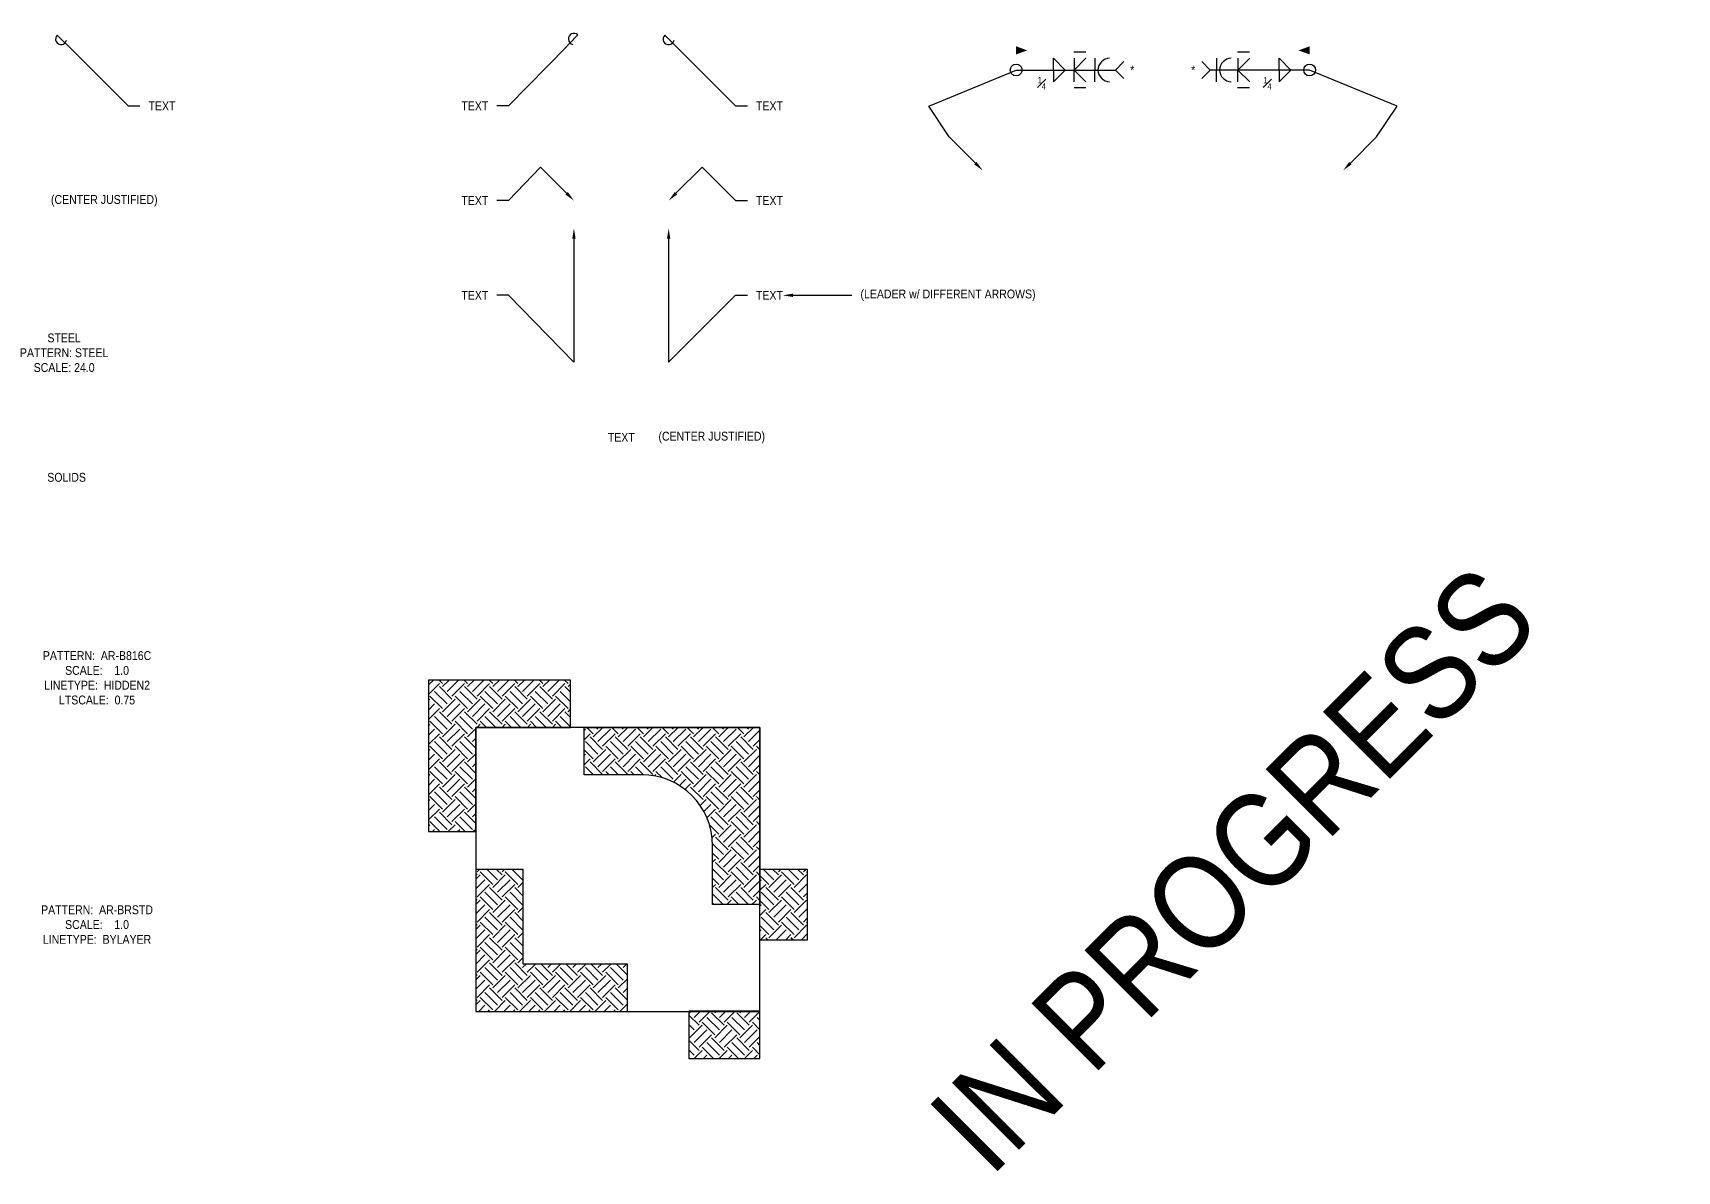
# Model space of a CAD drawing. Header units: inches. Extents: x -2661 to 42767, y -1222 to 9099.
# Drawn here: x 17270.2 to 17686.8, y 1189.7 to 1478.2 of the extents above; entities that cross this region are included whole.
import ezdxf
from ezdxf import colors
from ezdxf.entities.mleader import LeaderData, LeaderLine
from ezdxf.math import Vec2, Vec3

# ---------------------------------------------------------------- set-up
doc = ezdxf.new("R2010")
doc.units = ezdxf.units.IN
doc.header["$LTSCALE"] = 12
doc.header["$MEASUREMENT"] = 0
doc.layers.get('0').update_dxf_attribs({"linetype": 'CONTINUOUS'})
doc.layers.add('S-ANNO-NONPLOT', color=253, linetype='CONTINUOUS', plot=False, transparency=0.5)
for name, color, linetype in [('S-ANNO-NOTE', 4, 'CONTINUOUS'), ('S-ANNO-NOTE-EXIST', 251, 'CONTINUOUS'), ('S-FNDN-WALL', 4, 'CONTINUOUS'), ('S-ROOM-NAME', 251, 'CONTINUOUS')]:
    doc.layers.add(name, color=color, linetype=linetype)
doc.layers.add('S-HATCH-SOIL', color=7, linetype='CONTINUOUS', true_color=0x8f8f8f, transparency=0.8)
doc.styles.add('Arial', font='arial.ttf', dxfattribs={"width": 0.85})
pattern_1 = [(45, (9688.68, -1757.3655), (4e-16, 6.363961), [4.5, -4.5]), (45, (9687.487, -1756.1723), (4e-16, 6.363961), [4.5, -4.5]), (45, (9686.2936, -1754.979), (4e-16, 6.363961), [4.5, -4.5]), (135, (9686.2936, -1754.1835), (-6.363961, 1e-15), [4.5, -4.5]), (135, (9687.487, -1752.9903), (-6.363961, 1e-15), [4.5, -4.5]), (135, (9688.68, -1751.797), (-6.363961, 1e-15), [4.5, -4.5])]

# ---------------------------------------------------------------- blocks, each defined once
blk = doc.blocks.new('ARROW-LOOP')
at = {"color": 0}
blk.add_lwpolyline([(-1.81, 0), (0.54, 0, 1.317177), (-0.46, -0.28)], format="xyb", dxfattribs=at)

msp = doc.modelspace()

# ---------------------------------------------------------------- hatches: boundary and pattern name
at = {"layer": 'S-HATCH-SOIL'}
h = msp.add_hatch(dxfattribs=at)
h.set_pattern_fill('EARTH', color=256, scale=18, angle=45, style=0)
h.set_pattern_definition(pattern_1)
h.paths.add_polyline_path([(17382.41248, 1302.13793), (17406.41248, 1302.13793), (17406.41248, 1314.13793), (17370.41248, 1314.13793), (17370.41248, 1275.70727), (17382.41248, 1275.70727)])
h = msp.add_hatch(dxfattribs=at)
h.set_pattern_fill('EARTH', color=256, scale=18, angle=45, style=0)
h.set_pattern_definition(pattern_1)
edge = h.paths.add_edge_path()
edge.add_line((17454.41248, 1257.2073), (17442.41248, 1257.2073))
edge.add_line((17442.41248, 1257.2073), (17442.41248, 1272.13793))
edge.add_arc((17424.41248, 1272.13793), 18, 360, 450)
edge.add_line((17424.41248, 1290.13793), (17409.846, 1290.13793))
edge.add_line((17409.846, 1290.13793), (17409.846, 1302.13793))
edge.add_line((17409.846, 1302.13793), (17454.41248, 1302.13793))
edge.add_line((17454.41248, 1302.13793), (17454.41248, 1257.2073))
h = msp.add_hatch(dxfattribs=at)
h.set_pattern_fill('EARTH', color=256, scale=18, angle=45, style=0)
h.set_pattern_definition(pattern_1)
h.paths.add_polyline_path([(17394.41248, 1242.13793), (17394.41248, 1266.13793), (17382.41248, 1266.13793), (17382.41248, 1230.13793), (17420.84314, 1230.13793), (17420.84314, 1242.13793)])
h = msp.add_hatch(dxfattribs=at)
h.set_pattern_fill('EARTH', color=256, scale=18, angle=45, style=0)
h.set_pattern_definition(pattern_1)
h.paths.add_polyline_path([(17454.41248, 1266.2073), (17466.41248, 1266.2073), (17466.41248, 1248.2073), (17454.41248, 1248.2073)])
h = msp.add_hatch(dxfattribs=at)
h.set_pattern_fill('EARTH', color=256, scale=18, angle=45, style=0)
h.set_pattern_definition([(45, (9706.7495, -1757.282), (4e-16, 6.363961), [4.5, -4.5]), (45, (9705.5562, -1756.089), (4e-16, 6.363961), [4.5, -4.5]), (45, (9704.363, -1754.8957), (4e-16, 6.363961), [4.5, -4.5]), (135, (9704.363, -1754.1002), (-6.363961, 1e-15), [4.5, -4.5]), (135, (9705.5562, -1752.907), (-6.363961, 1e-15), [4.5, -4.5]), (135, (9706.7495, -1751.7138), (-6.363961, 1e-15), [4.5, -4.5])])
h.paths.add_polyline_path([(17436.41248, 1230.22124), (17436.41248, 1218.22124), (17454.41248, 1218.22124), (17454.41248, 1230.22124)])

# ---------------------------------------------------------------- linework, layer by layer
at = {"layer": 'S-ANNO-NONPLOT', "linetype": 'ByBlock'}
for p, q in [((17409.846, 1302.13793), (17454.41248, 1302.13793)), ((17454.41248, 1302.13793), (17454.41248, 1257.2073))]:
    msp.add_line(p, q, dxfattribs=at)
for points in [[(17382.41248, 1302.13793), (17406.41248, 1302.13793), (17406.41248, 1314.13793), (17370.41248, 1314.13793), (17370.41248, 1275.70727), (17382.41248, 1275.70727), (17382.41248, 1302.13793)], [(17394.41248, 1242.13793), (17394.41248, 1266.13793), (17382.41248, 1266.13793), (17382.41248, 1230.13793), (17420.84314, 1230.13793), (17420.84314, 1242.13793), (17394.41248, 1242.13793)]]:
    msp.add_lwpolyline(points, dxfattribs=at)
msp.add_lwpolyline([(17454.41248, 1257.2073), (17442.41248, 1257.2073), (17442.41248, 1272.13793, 0.414213562), (17424.41248, 1290.13793), (17409.846, 1290.13793), (17409.846, 1302.13793), (17454.41248, 1302.13793), (17454.41248, 1257.2073)], format="xyb", dxfattribs=at)
for points in [[(17454.41248, 1266.2073), (17466.41248, 1266.2073), (17466.41248, 1248.2073), (17454.41248, 1248.2073)], [(17436.41248, 1230.22124), (17436.41248, 1218.22124), (17454.41248, 1218.22124), (17454.41248, 1230.22124)]]:
    msp.add_lwpolyline(points, close=True, dxfattribs=at)
at = {"layer": 'S-ANNO-NOTE'}
for p, q in [((17536.9528, 1473.25321), (17533.9528, 1473.25321)), ((17539.28182, 1471.75321), (17539.28182, 1468.75321)), ((17570.09217, 1471.75321), (17570.09217, 1468.75321)), ((17578.44664, 1473.25321), (17575.44664, 1473.25321)), ((17539.28182, 1465.75321), (17539.28182, 1468.75321)), ((17570.09217, 1465.75321), (17570.09217, 1468.75321)), ((17537.03493, 1464.25321), (17534.03493, 1464.25321)), ((17578.44664, 1464.25321), (17575.44664, 1464.25321))]:
    msp.add_line(p, q, dxfattribs=at)
for points in [[(17519.3378, 1468.75321, 0, 0, 0), (17519.3378, 1473.72715, 2.05212, 0, 0), (17522.15688, 1473.72715, 0, 0, 0)], [(17593.70792, 1468.75321, 0, 0, 0), (17593.70792, 1473.72715, 2.05212, 0, 0), (17590.88885, 1473.72715, 0, 0, 0)]]:
    msp.add_lwpolyline(points, format="xyseb", dxfattribs=at)
for points in [[(17528.78804, 1468.75321), (17528.78804, 1471.75321), (17531.78804, 1468.75321)], [(17534.03493, 1471.75321), (17534.03493, 1468.75321), (17537.03493, 1471.75321)], [(17575.52877, 1471.75321), (17575.52877, 1468.75321), (17578.52877, 1471.75321)], [(17585.96844, 1468.75321), (17585.96844, 1471.75321), (17588.96844, 1468.75321)], [(17528.78804, 1468.75321), (17528.78804, 1465.75321), (17531.78804, 1468.75321)], [(17534.03493, 1465.75321), (17534.03493, 1468.75321), (17537.03493, 1465.75321)], [(17546.64418, 1466.63189), (17544.52286, 1468.75321), (17546.64418, 1470.87453)], [(17566.40154, 1466.63189), (17568.52286, 1468.75321), (17566.40154, 1470.87453)], [(17575.52877, 1465.75321), (17575.52877, 1468.75321), (17578.52877, 1465.75321)], [(17585.96844, 1468.75321), (17585.96844, 1465.75321), (17588.96844, 1468.75321)]]:
    msp.add_lwpolyline(points, dxfattribs=at)
for centre in [(17519.3378, 1468.75321), (17593.70792, 1468.75321)]:
    msp.add_circle(centre, 1.5, dxfattribs=at)
for centre, start, end in [((17543.24358, 1468.54144), 93.7722975, 176.2277025), ((17574.05393, 1468.54144), 93.7722975, 176.2277025), ((17543.24358, 1468.96497), 183.7722975, 266.2277025), ((17574.05393, 1468.96497), 183.7722975, 266.2277025)]:
    msp.add_arc(centre, 3.21874, start, end, dxfattribs=at)
at = {"layer": 'S-FNDN-WALL', "linetype": 'Continuous'}
msp.add_lwpolyline([(17382.41248, 1302.13793), (17382.41248, 1230.13793), (17454.41248, 1230.13793), (17454.41248, 1302.13793)], close=True, dxfattribs=at)

# ---------------------------------------------------------------- texts
at = {"layer": 'S-ANNO-NOTE', "char_height": 2.25, "style": 'Arial'}
for s, insert, width, attachment_point in [('\\A1;{\\H0.7x;\\S1#4;}', (17526.86727, 1466.95393), 7.3141416, 3), ('*', (17548.2277, 1468.75321), 25.3277417, 4), ('*', (17564.7143, 1468.75321), 29.1032323, 6), ('\\A1;{\\H0.7x;\\S1#4;}', (17584.04767, 1466.95393), 7.3141416, 3), ('STEEL\\PPATTERN:^ISTEEL \\PSCALE:^I24.0', (17278.07259, 1397.07893), 58.8453495, 5), ('TEXT', (17419.26849, 1375.65327), 17.834573, 5), ('SOLIDS', (17278.70424, 1365.49959), 58.8453495, 5), ('PATTERN:  AR-B816C\\PSCALE:    1.0\\PLINETYPE:  HIDDEN2\\PLTSCALE:  0.75', (17286.41248, 1314.68361), 58.8453495, 5), ('PATTERN:  AR-BRSTD\\PSCALE:    1.0\\PLINETYPE:  BYLAYER', (17286.41248, 1252.14714), 58.8453495, 5)]:
    msp.add_mtext(s, dxfattribs=dict(at, insert=insert, width=width, attachment_point=attachment_point))
at = {"layer": 'S-ANNO-NOTE', "color": 191, "char_height": 2.25, "width": 31.4422913, "attachment_point": 4, "style": 'Arial'}
for insert in [(17274.7428, 1435.59968), (17428.68392, 1375.59968)]:
    msp.add_mtext('(CENTER JUSTIFIED)', dxfattribs=dict(at, insert=insert))
at = {"layer": 'S-ROOM-NAME', "ltscale": 0.25, "insert": (17574.41248, 1266.13793), "char_height": 24, "width": 258.4002337, "attachment_point": 5, "rotation": 45, "style": 'Arial'}
msp.add_mtext('{\\fArial|b0|i0|c0|p34;IN PROGRESS}', dxfattribs=at)

# ---------------------------------------------------------------- leaders
at = {"layer": 'S-ANNO-NOTE'}
ml = msp.add_multileader_mtext('Standard', dxfattribs=at)
ml.set_content('TEXT', color=4, style='Arial')
ml.set_leader_properties(color=2)
ml.set_arrow_properties(name='ARROW-LOOP')
ml.build(insert=Vec2(0, 0))
ml.multileader.update_dxf_attribs({"dogleg_length": 0.36, "arrow_head_size": 2.625, "scale": 24})
ctx = ml.context
ctx.base_point, ctx.scale, ctx.char_height, ctx.arrow_head_size, ctx.landing_gap_size, ctx.plane_origin = Vec3(17376.69399, 1459.65327), 24, 2.25, 2.625, 2.16, Vec3(17434.00471, 1757.9881)
ctx.text_align_type = 2
notes = []
notes.append((ctx, [(0, (1, 1, 0), (17390.72601, 1459.65327), (-1, 0), 3, [(0, [(17407.26849, 1476.62384)], 0, [])])]))
ctx.mtext.insert, ctx.mtext.width, ctx.mtext.alignment, ctx.mtext.flow_direction = Vec3(17385.56601, 1460.77827), 48, 3, 5
ml = msp.add_multileader_mtext('Standard', dxfattribs=at)
ml.set_content('TEXT', color=4, style='Arial')
ml.set_leader_properties(color=2)
ml.set_arrow_properties(name='ARROW-LOOP')
ml.build(insert=Vec2(0, 0))
ml.multileader.update_dxf_attribs({"dogleg_length": 0.36, "arrow_head_size": 2.625, "scale": 24})
ctx = ml.context
ctx.base_point, ctx.scale, ctx.char_height, ctx.arrow_head_size, ctx.landing_gap_size, ctx.plane_origin = Vec3(17451.23905, 1459.65327), 24, 2.25, 2.625, 2.16, Vec3(17404.53226, 1757.9881)
notes.append((ctx, [(0, (1, 1, 0), (17448.23905, 1459.65327), (1, 0), 3, [(0, [(17431.26849, 1476.62384)], 0, [])])]))
ctx.mtext.insert, ctx.mtext.width, ctx.mtext.flow_direction = Vec3(17453.39905, 1460.77827), 48, 5
ml = msp.add_multileader_mtext('Standard', dxfattribs=at)
ml.set_content('', color=4, style='Arial')
ml.set_leader_properties(color=2)
ml.build(insert=Vec2(0, 0))
ml.multileader.update_dxf_attribs({"dogleg_length": 1.21451, "arrow_head_size": 2.625, "scale": 24})
ctx = ml.context
ctx.base_point, ctx.scale, ctx.char_height, ctx.arrow_head_size, ctx.landing_gap_size, ctx.plane_origin = Vec3(17544.52286, 1468.75321), 24, 2.25, 2.625, 2.16, Vec3(17512.3072, 1461.72261)
notes.append((ctx, [(0, (1, 1, 0), (17519.3378, 1468.75321), (1, 0), 25.18506, [(1, [(17510.85252, 1443.29736), (17502.36724, 1451.78265), (17497.16469, 1459.56881)], 0, [])])]))
ctx.mtext.insert, ctx.mtext.flow_direction = Vec3(17546.68286, 1469.87821), 5
ml = msp.add_multileader_mtext('Standard', dxfattribs=at)
ml.set_content('', color=4, style='Arial')
ml.set_leader_properties(color=2)
ml.build(insert=Vec2(0, 0))
ml.multileader.update_dxf_attribs({"dogleg_length": 1.21451, "arrow_head_size": 2.625, "scale": 24})
ctx = ml.context
ctx.base_point, ctx.scale, ctx.char_height, ctx.arrow_head_size, ctx.landing_gap_size, ctx.plane_origin = Vec3(17564.20286, 1468.75321), 24, 2.25, 2.625, 2.16, Vec3(17600.07852, 1461.72261)
ctx.text_align_type = 2
notes.append((ctx, [(0, (1, 1, 0), (17593.70792, 1468.75321), (-1, 0), 25.18506, [(1, [(17602.19321, 1443.29736), (17610.67849, 1451.78265), (17615.88103, 1459.56881)], 0, [])])]))
ctx.mtext.insert, ctx.mtext.alignment, ctx.mtext.flow_direction = Vec3(17566.36286, 1469.87821), 3, 5
ml = msp.add_multileader_mtext('Standard', dxfattribs=at)
ml.set_content('TEXT', color=4, style='Arial')
ml.set_leader_properties(color=2)
ml.build(insert=Vec2(0, 0))
ml.multileader.update_dxf_attribs({"dogleg_length": 21.88349, "arrow_head_size": 2.625, "scale": 24})
ctx = ml.context
ctx.base_point, ctx.scale, ctx.char_height, ctx.arrow_head_size, ctx.landing_gap_size, ctx.plane_origin = Vec3(17376.69399, 1435.65327), 24, 2.25, 2.625, 2.16, Vec3(17444.81333, 1875.71432)
ctx.text_align_type = 2
notes.append((ctx, [(0, (1, 1, 0), (17390.72601, 1435.65327), (-1, 0), 3, [(0, [(17407.26849, 1435.65327), (17398.7832, 1444.13856)], 0, [])])]))
ctx.mtext.insert, ctx.mtext.width, ctx.mtext.alignment, ctx.mtext.flow_direction = Vec3(17385.56601, 1436.77827), 48, 3, 5
ml = msp.add_multileader_mtext('Standard', dxfattribs=at)
ml.set_content('TEXT', color=4, style='Arial')
ml.set_leader_properties(color=2)
ml.build(insert=Vec2(0, 0))
ml.multileader.update_dxf_attribs({"dogleg_length": 21.88349, "arrow_head_size": 2.625, "scale": 24})
ctx = ml.context
ctx.base_point, ctx.scale, ctx.char_height, ctx.arrow_head_size, ctx.landing_gap_size, ctx.plane_origin = Vec3(17451.23905, 1435.65327), 24, 2.25, 2.625, 2.16, Vec3(17393.72364, 1875.71432)
notes.append((ctx, [(0, (1, 1, 0), (17448.23905, 1435.65327), (1, 0), 3, [(0, [(17431.26849, 1435.65327), (17439.75377, 1444.13856)], 0, [])])]))
ctx.mtext.insert, ctx.mtext.width, ctx.mtext.flow_direction = Vec3(17453.39905, 1436.77827), 48, 5
ml = msp.add_multileader_mtext('Standard', dxfattribs=at)
ml.set_content('TEXT', color=4, style='Arial')
ml.set_leader_properties(color=2)
ml.build(insert=Vec2(0, 0))
ml.multileader.update_dxf_attribs({"dogleg_length": 0.36, "arrow_head_size": 2.625, "scale": 24})
ctx = ml.context
ctx.base_point, ctx.scale, ctx.char_height, ctx.arrow_head_size, ctx.landing_gap_size, ctx.plane_origin = Vec3(17376.69399, 1411.65327), 24, 2.25, 2.625, 2.16, Vec3(17434.00471, 1709.9881)
ctx.text_align_type = 2
notes.append((ctx, [(0, (1, 1, 0), (17390.72601, 1411.65327), (-1, 0), 3, [(1, [(17407.26849, 1428.62384), (17407.26849, 1394.68271)], 0, [])])]))
ctx.mtext.insert, ctx.mtext.width, ctx.mtext.alignment, ctx.mtext.flow_direction = Vec3(17385.56601, 1412.77827), 48, 3, 5
ml = msp.add_multileader_mtext('Standard', dxfattribs=at)
ml.set_content('TEXT', color=4, style='Arial')
ml.set_leader_properties(color=2)
ml.build(insert=Vec2(0, 0))
ml.multileader.update_dxf_attribs({"dogleg_length": 0.36, "arrow_head_size": 2.625, "scale": 24})
ctx = ml.context
ctx.base_point, ctx.scale, ctx.char_height, ctx.arrow_head_size, ctx.landing_gap_size, ctx.plane_origin = Vec3(17451.23905, 1411.65327), 24, 2.25, 2.625, 2.16, Vec3(17404.53226, 1709.9881)
notes.append((ctx, [(0, (1, 1, 0), (17448.23905, 1411.65327), (1, 0), 3, [(1, [(17431.26849, 1428.62384), (17431.26849, 1394.68271)], 0, [])])]))
ctx.mtext.insert, ctx.mtext.width, ctx.mtext.flow_direction = Vec3(17453.39905, 1412.77827), 48, 5
at = {"layer": 'S-ANNO-NOTE', "color": 191}
ml = msp.add_multileader_mtext('Standard', dxfattribs=at)
ml.set_content('(LEADER w/ DIFFERENT ARROWS)', color=191, style='Arial')
ml.set_leader_properties(color=191)
ml.build(insert=Vec2(0, 0))
ml.multileader.update_dxf_attribs({"text_right_attachment_type": 3, "dogleg_length": 0.36, "arrow_head_size": 2.625, "scale": 24})
ctx = ml.context
ctx.base_point, ctx.scale, ctx.char_height, ctx.arrow_head_size, ctx.landing_gap_size, ctx.plane_origin = Vec3(17477.72117, 1411.65327), 24, 2.25, 2.625, 2.16, Vec3(17430.14932, 1708.7615)
ctx.right_attachment = 3
notes.append((ctx, [(0, (1, 1, 0), (17474.72117, 1411.65327), (1, 0), 3, [(0, [(17460.19039, 1411.65327)], 0, [])])]))
ctx.mtext.insert, ctx.mtext.width, ctx.mtext.defined_height, ctx.mtext.flow_direction = Vec3(17479.88117, 1413.10902), 59.9425078, 9.16283, 5
at = {"layer": 'S-ANNO-NOTE-EXIST'}
ml = msp.add_multileader_mtext('Standard', dxfattribs=at)
ml.set_content('{\\C256;TEXT}', color=4, style='Arial')
ml.set_leader_properties(color=256)
ml.set_arrow_properties(name='ARROW-LOOP')
ml.build(insert=Vec2(0, 0))
ml.multileader.update_dxf_attribs({"dogleg_length": 0.36, "arrow_head_size": 2.625, "scale": 24})
ctx = ml.context
ctx.base_point, ctx.scale, ctx.char_height, ctx.arrow_head_size, ctx.landing_gap_size, ctx.plane_origin = Vec3(17297.29792, 1459.65327), 24, 2.25, 2.625, 2.16, Vec3(17249.21554, 1757.9881)
notes.append((ctx, [(0, (1, 1, 0), (17294.29792, 1459.65327), (1, 0), 3, [(0, [(17277.32736, 1476.62384)], 0, [])])]))
ctx.mtext.insert, ctx.mtext.width, ctx.mtext.flow_direction = Vec3(17299.45792, 1460.77827), 48, 5
for ctx, leaders in notes:
    for number, flags, end, landing, length, lines in leaders:
        leader = LeaderData()
        leader.index, (leader.has_last_leader_line, leader.has_dogleg_vector, leader.attachment_direction) = number, flags
        leader.last_leader_point, leader.dogleg_vector, leader.dogleg_length = Vec3(end), Vec3(landing), length
        for number, points, colour, breaks in lines:
            line = LeaderLine()
            line.index, line.vertices, line.color, line.breaks = number, Vec3.list(points), colors.encode_raw_color(colour), breaks
            leader.lines.append(line)
        ctx.leaders.append(leader)

doc.saveas('drawing.dxf')
